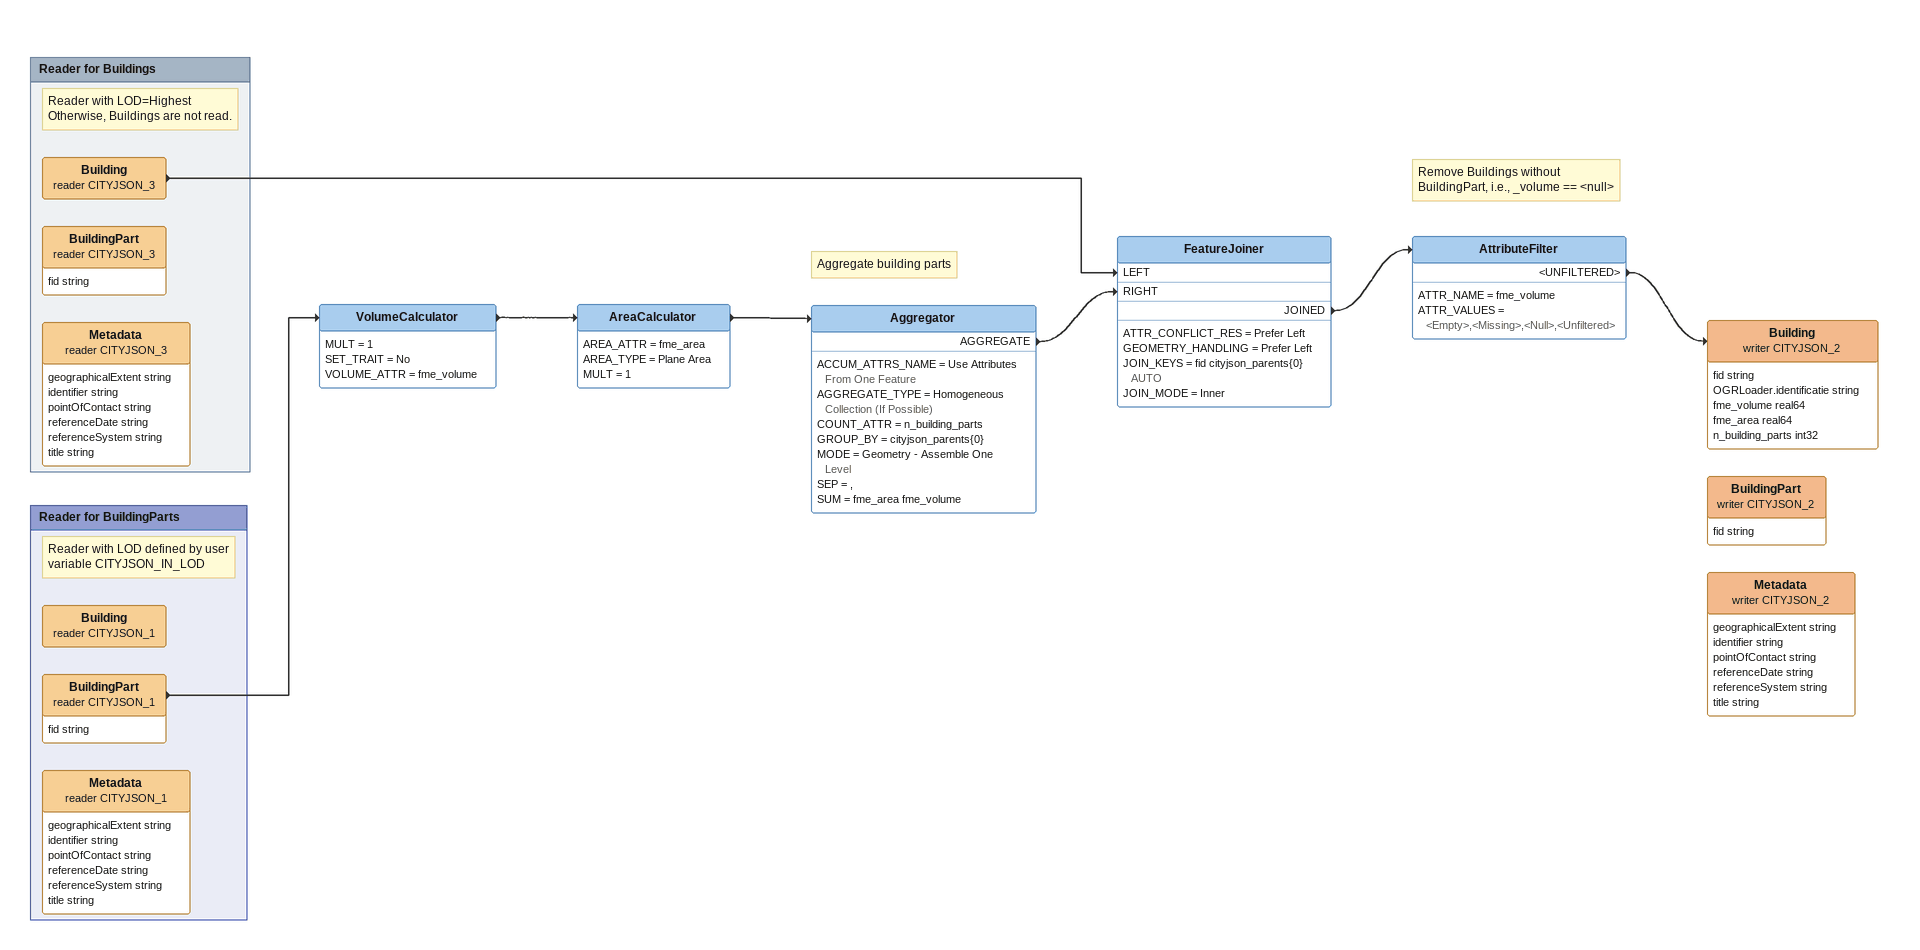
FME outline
VolumeCalculator
    MULT = 1
    SET_TRAIT = No
    VOLUME_ATTR = fme_volume
    -> AreaCalculator
AreaCalculator
    AREA_ATTR = fme_area
    AREA_TYPE = Plane Area
    MULT = 1
    -> Aggregator
Note: Aggregate building parts
Aggregator
    ACCUM_ATTRS_NAME = Use Attributes From One Feature
    AGGREGATE_TYPE = Homogeneous Collection (If Possible)
    COUNT_ATTR = n_building_parts
    GROUP_BY = cityjson_parents{0}
    MODE = Geometry - Assemble One Level
    SEP = ,
    SUM = fme_area fme_volume
    AGGREGATE -> FeatureJoiner [RIGHT]
FeatureJoiner
    ATTR_CONFLICT_RES = Prefer Left
    GEOMETRY_HANDLING = Prefer Left
    JOIN_KEYS = fid cityjson_parents{0} AUTO
    JOIN_MODE = Inner
    JOINED -> AttributeFilter
Note: Remove Buildings without BuildingPart, i.e., _volume == <null>
AttributeFilter
    ATTR_NAME = fme_volume
    ATTR_VALUES = <Empty>,<Missing>,<Null>,<Unfiltered>
    <UNFILTERED> -> Building (writer CITYJSON_2)
Building (writer CITYJSON_2)
    attributes: fid string, OGRLoader.identificatie string, fme_volume real64, fme_area real64, n_building_parts int32
BuildingPart (writer CITYJSON_2)
    attributes: fid string
Metadata (writer CITYJSON_2)
    attributes: geographicalExtent string, identifier string, pointOfContact string, referenceDate string, referenceSystem string, title string

Bookmark: Reader for Buildings
Note: Reader with LOD=Highest / Otherwise, Buildings are not read.
Building (reader CITYJSON_3)
    -> FeatureJoiner [LEFT]
BuildingPart (reader CITYJSON_3)
    attributes: fid string
Metadata (reader CITYJSON_3)
    attributes: geographicalExtent string, identifier string, pointOfContact string, referenceDate string, referenceSystem string, title string

Bookmark: Reader for BuildingParts
Note: Reader with LOD defined by user variable CITYJSON_IN_LOD
Building (reader CITYJSON_1)
BuildingPart (reader CITYJSON_1)
    attributes: fid string
    -> VolumeCalculator
Metadata (reader CITYJSON_1)
    attributes: geographicalExtent string, identifier string, pointOfContact string, referenceDate string, referenceSystem string, title string
